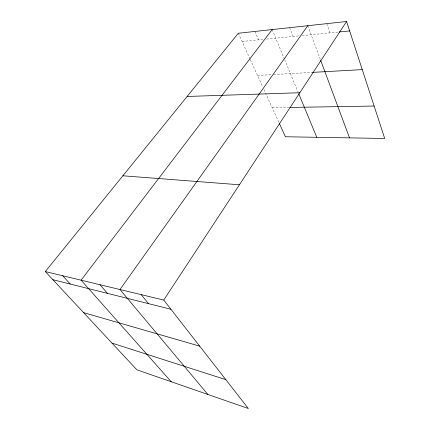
<?xml version="1.0" encoding="UTF-8"?>
<svg xmlns="http://www.w3.org/2000/svg" width="430" height="430" viewBox="0 0 430 430"><rect width="100%" height="100%" fill="white"/><g stroke="black" fill="none" stroke-linecap="round" stroke-linejoin="round"><path stroke-width="0.32" stroke-dasharray="2.15 1.61" d="M242.079 41.479L263.192 39.409M266.493 39.087L299.543 35.846M302.123 35.593L338.512 32.024M257.522 75.438L271.712 74.648M273.647 74.54L312.529 72.38M272.206 107.731L289.272 107.452M238.333 33.25L250.072 59.066M250.351 59.673L262.784 87.016M263.896 89.451L279.081 122.851M254.909 31.454L258.57 39.861M272.174 29.579L284.337 58.948M284.59 59.56L297.995 91.934M289.627 27.681L293.088 36.48M307.815 25.709L320.248 59.157M326.779 23.65L329.998 32.863"/><path stroke-width="0.64" d="M346.575 21.5L238.333 33.25L45.3 271.567L163.744 300.054L346.575 21.5L384.7 138.476L285.407 136.756L279.36 123.453M307.815 25.709L119.97 289.524L207.889 394.466M272.174 29.579L81.082 280.172L171.237 381.738M339.168 31.96L349.649 30.933M312.529 72.38L362.259 69.617M187.131 96.47L299.823 92.735M289.927 107.441L374.132 106.043M122.878 175.789L239.408 184.771M52.868 279.688L170.925 309.256M83.57 312.621L199.687 346.139M111.983 343.097L225.804 379.631M45.3 271.567L136.891 369.811L248.314 408.5L163.744 300.054M62.689 275.748L70.24 284.036M99.97 284.714L107.43 293.351M141.19 294.625L148.49 303.639M298.753 93.767L316.786 137.299M320.71 60.41L349.499 137.863"/></g></svg>
